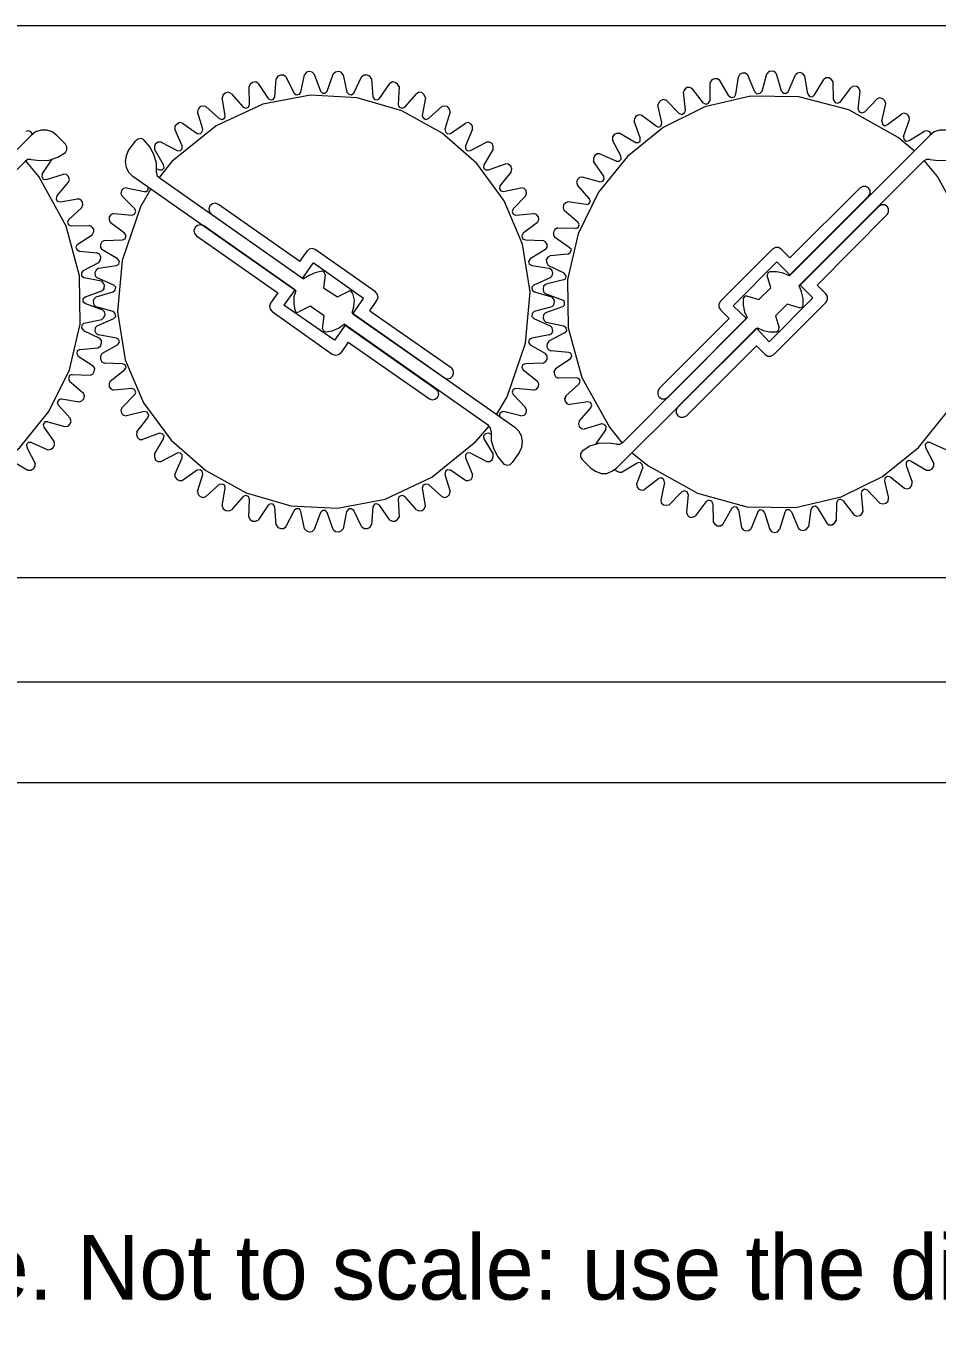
# Model space of a CAD drawing. Extents: x 0 to 243, y -13 to 67.
# Drawn here: x 130.6 to 187, y -13.2 to 66.7 of the extents above; entities that cross this region are included whole.
import ezdxf

# ---------------------------------------------------------------- set-up
doc = ezdxf.new("R2010")
doc.units = 0
doc.layers.add('GEOMETRY', color=7, linetype='Continuous')
doc.layers.add('NOTE', color=1, linetype='Continuous')

msp = doc.modelspace()

# ---------------------------------------------------------------- linework, layer by layer
at = {"layer": 'GEOMETRY', "lineweight": 13}
for points in [[(220.598, 66.694), (21.961, 66.694)], [(145.002, 63.134), (144.843, 63.23), (144.652, 63.196), (144.494, 63.102), (144.431, 62.944)], [(145.002, 63.134), (144.843, 63.23), (144.652, 63.196), (144.494, 63.102), (144.431, 62.944)], [(145.002, 63.134), (145.606, 62.212), (145.765, 62.117), (145.923, 62.149), (146.018, 62.309)], [(146.017, 62.309), (146.114, 63.42)], [(146.717, 63.546), (146.559, 63.643), (146.4, 63.643), (146.21, 63.579), (146.113, 63.42)], [(146.717, 63.546), (146.559, 63.643), (146.4, 63.643), (146.21, 63.579), (146.113, 63.42)], [(146.717, 63.546), (147.225, 62.529), (147.354, 62.436), (147.544, 62.467), (147.639, 62.593)], [(147.638, 62.593), (147.862, 63.673)], [(148.466, 63.706), (148.339, 63.833), (148.149, 63.866), (147.99, 63.833), (147.862, 63.674)], [(148.466, 63.706), (148.339, 63.833), (148.149, 63.866), (147.99, 63.833), (147.862, 63.674)], [(148.466, 63.706), (148.847, 62.657), (148.975, 62.53), (149.134, 62.53), (149.26, 62.657)], [(149.259, 62.657), (149.64, 63.706)], [(150.245, 63.673), (150.118, 63.832), (149.959, 63.865), (149.767, 63.832), (149.641, 63.705)], [(150.245, 63.673), (150.118, 63.832), (149.959, 63.865), (149.767, 63.832), (149.641, 63.705)], [(150.245, 63.673), (150.468, 62.593), (150.595, 62.467), (150.754, 62.436), (150.912, 62.529)], [(150.912, 62.53), (151.39, 63.547)], [(151.993, 63.421), (151.898, 63.58), (151.739, 63.644), (151.548, 63.644), (151.389, 63.547)], [(151.993, 63.421), (151.898, 63.58), (151.739, 63.644), (151.548, 63.644), (151.389, 63.547)], [(151.993, 63.421), (152.089, 62.31), (152.183, 62.15), (152.342, 62.118), (152.501, 62.213)], [(152.501, 62.213), (153.137, 63.135)], [(153.709, 62.944), (153.613, 63.102), (153.455, 63.197), (153.296, 63.23), (153.137, 63.134)], [(153.709, 62.944), (153.613, 63.102), (153.455, 63.197), (153.296, 63.23), (153.137, 63.134)], [(174.078, 62.372), (173.538, 63.325), (173.379, 63.421), (173.187, 63.421), (173.029, 63.357), (172.933, 63.197)], [(172.933, 62.085), (172.933, 63.197)], [(173.538, 63.325), (173.379, 63.421), (173.187, 63.421), (173.029, 63.357), (172.934, 63.197)], [(174.523, 62.467), (174.681, 63.546)], [(175.699, 62.626), (175.253, 63.644), (175.126, 63.771), (174.934, 63.771), (174.777, 63.706), (174.681, 63.547)], [(175.253, 63.643), (175.126, 63.77), (174.935, 63.77), (174.777, 63.705), (174.682, 63.546)], [(176.142, 62.657), (176.428, 63.739)], [(177.35, 62.657), (177.033, 63.739), (176.906, 63.866), (176.715, 63.897), (176.555, 63.866), (176.428, 63.739)], [(177.033, 63.739), (176.906, 63.866), (176.716, 63.897), (176.555, 63.866), (176.429, 63.739)], [(177.764, 62.626), (178.207, 63.674)], [(178.971, 62.499), (178.781, 63.58), (178.683, 63.739), (178.526, 63.804), (178.335, 63.77), (178.207, 63.674)], [(178.781, 63.58), (178.683, 63.739), (178.526, 63.804), (178.336, 63.77), (178.208, 63.674)], [(179.384, 62.436), (179.956, 63.389)], [(180.559, 62.118), (180.529, 63.23), (180.432, 63.389), (180.274, 63.483), (180.082, 63.483), (179.955, 63.389)], [(180.529, 63.23), (180.432, 63.389), (180.274, 63.483), (180.083, 63.483), (179.956, 63.389)], [(159.747, 42.702), (160.383, 43.783), (161.53, 47.092), (161.815, 50.259), (161.34, 53.211), (160.206, 55.877), (158.516, 58.186), (156.371, 60.065), (153.873, 61.443), (151.124, 62.248), (148.227, 62.408), (145.284, 61.853), (142.395, 60.509), (139.664, 58.306), (138.869, 57.319)], [(143.35, 62.499), (143.159, 62.594), (142.999, 62.562), (142.84, 62.437), (142.778, 62.245)], [(143.35, 62.499), (143.159, 62.594), (142.999, 62.562), (142.84, 62.437), (142.778, 62.245)], [(143.35, 62.499), (144.079, 61.673), (144.24, 61.609), (144.398, 61.673), (144.461, 61.833)], [(144.462, 61.833), (144.431, 62.944)], [(153.709, 62.944), (153.645, 61.833), (153.709, 61.673), (153.9, 61.609), (154.058, 61.673)], [(154.057, 61.672), (154.788, 62.498)], [(155.33, 62.245), (155.267, 62.436), (155.139, 62.562), (154.949, 62.594), (154.789, 62.499)], [(155.33, 62.245), (155.267, 62.436), (155.139, 62.562), (154.949, 62.594), (154.789, 62.499)], [(185.548, 58.971), (184.564, 59.798), (181.496, 61.496), (178.421, 62.319), (175.427, 62.355), (172.604, 61.694), (170.038, 60.424), (167.818, 58.633), (166.033, 56.41), (164.77, 53.843), (164.118, 51.021), (164.164, 48.032), (164.997, 44.965), (166.705, 41.907), (167.499, 40.92)], [(171.822, 62.817), (171.663, 62.879), (171.472, 62.879), (171.344, 62.753), (171.282, 62.593)], [(172.52, 61.926), (171.822, 62.817), (171.663, 62.879), (171.472, 62.879), (171.344, 62.752), (171.282, 62.593)], [(171.408, 61.483), (171.282, 62.593)], [(174.078, 62.372), (174.236, 62.276), (174.428, 62.31), (174.522, 62.468)], [(175.699, 62.626), (175.825, 62.499), (176.015, 62.53), (176.142, 62.657)], [(177.35, 62.657), (177.446, 62.53), (177.635, 62.53), (177.764, 62.626)], [(178.971, 62.499), (179.067, 62.339), (179.256, 62.31), (179.383, 62.437)], [(180.973, 61.99), (181.64, 62.88)], [(182.085, 61.545), (182.213, 62.657), (182.117, 62.849), (181.99, 62.944), (181.799, 62.975), (181.641, 62.88)], [(182.213, 62.657), (182.117, 62.848), (181.99, 62.944), (181.799, 62.974), (181.641, 62.88)], [(141.761, 61.704), (141.601, 61.735), (141.41, 61.704), (141.284, 61.547), (141.251, 61.387)], [(141.761, 61.704), (141.601, 61.735), (141.41, 61.704), (141.284, 61.547), (141.251, 61.387)], [(141.761, 61.704), (142.586, 60.974), (142.778, 60.909), (142.935, 61.005), (142.967, 61.165)], [(142.967, 61.165), (142.779, 62.245)], [(155.33, 62.245), (155.139, 61.165), (155.202, 61.005), (155.362, 60.909), (155.519, 60.974)], [(155.52, 60.973), (156.345, 61.703)], [(156.855, 61.385), (156.823, 61.546), (156.696, 61.703), (156.537, 61.735), (156.345, 61.703)], [(156.855, 61.385), (156.823, 61.546), (156.696, 61.703), (156.537, 61.735), (156.345, 61.703)], [(170.233, 62.085), (170.041, 62.149), (169.882, 62.085), (169.756, 61.959), (169.693, 61.801)], [(170.996, 61.292), (170.233, 62.085), (170.041, 62.149), (169.883, 62.085), (169.757, 61.959), (169.693, 61.801)], [(169.947, 60.717), (169.693, 61.8)], [(172.52, 61.926), (172.678, 61.863), (172.838, 61.926), (172.933, 62.084)], [(180.559, 62.118), (180.656, 61.959), (180.814, 61.928), (180.973, 61.99)], [(182.085, 61.545), (182.149, 61.387), (182.308, 61.322), (182.499, 61.387)], [(182.499, 61.386), (183.261, 62.182)], [(183.801, 61.895), (183.739, 62.053), (183.612, 62.182), (183.42, 62.245), (183.261, 62.182)], [(183.547, 60.815), (183.801, 61.895), (183.739, 62.053), (183.611, 62.182), (183.42, 62.245), (183.261, 62.182)], [(141.57, 60.305), (141.252, 61.386)], [(156.855, 61.385), (156.537, 60.305), (156.569, 60.147), (156.696, 60.02), (156.885, 60.051)], [(168.707, 61.165), (168.549, 61.196), (168.357, 61.132), (168.262, 60.974), (168.23, 60.815)], [(169.597, 60.497), (168.706, 61.165), (168.548, 61.196), (168.357, 61.132), (168.261, 60.974), (168.23, 60.815)], [(168.612, 59.767), (168.23, 60.815)], [(170.996, 61.292), (171.185, 61.228), (171.345, 61.322), (171.408, 61.483)], [(183.547, 60.815), (183.579, 60.624), (183.739, 60.528), (183.897, 60.591)], [(183.896, 60.591), (184.787, 61.258)], [(185.262, 60.909), (185.232, 61.101), (185.135, 61.227), (184.945, 61.292), (184.786, 61.259)], [(184.882, 59.86), (185.262, 60.909), (185.232, 61.101), (185.135, 61.227), (184.945, 61.292), (184.786, 61.258)], [(131.051, 60.02), (130.956, 60.147), (130.797, 60.211), (130.638, 60.177)], [(131.051, 60.02), (130.956, 60.147), (130.797, 60.211), (130.638, 60.177)], [(132.546, 59.924), (132.259, 60.147), (131.942, 60.241), (131.592, 60.241), (131.243, 60.147), (130.957, 59.924)], [(140.33, 60.688), (140.141, 60.717), (139.982, 60.624), (139.853, 60.497), (139.853, 60.305)], [(140.33, 60.688), (140.141, 60.717), (139.982, 60.624), (139.853, 60.497), (139.853, 60.305)], [(140.298, 59.29), (139.853, 60.306)], [(140.33, 60.688), (141.221, 60.051), (141.411, 60.02), (141.539, 60.147), (141.57, 60.305)], [(156.885, 60.051), (157.807, 60.688)], [(158.253, 60.305), (158.253, 60.496), (158.158, 60.623), (157.967, 60.717), (157.808, 60.688)], [(158.253, 60.305), (158.253, 60.496), (158.158, 60.623), (157.967, 60.717), (157.808, 60.688)], [(158.253, 60.305), (157.808, 59.289), (157.808, 59.099), (157.934, 58.971), (158.126, 59.004)], [(167.341, 60.051), (167.151, 60.051), (166.991, 59.989), (166.896, 59.829), (166.896, 59.639)], [(168.294, 59.481), (167.341, 60.051), (167.15, 60.051), (166.991, 59.989), (166.896, 59.83), (166.896, 59.639)], [(169.597, 60.497), (169.756, 60.435), (169.914, 60.528), (169.947, 60.718)], [(185.232, 59.607), (186.183, 60.178)], [(186.597, 60.02), (186.502, 60.147), (186.342, 60.211), (186.183, 60.178)], [(186.597, 60.02), (186.502, 60.147), (186.342, 60.211), (186.183, 60.178)], [(188.091, 59.924), (187.806, 60.147), (187.488, 60.241), (187.106, 60.241), (186.788, 60.147), (186.503, 59.924)], [(122.282, 51.251), (130.957, 59.925)], [(132.546, 59.924), (133.086, 59.386)], [(133.086, 58.878), (133.181, 59.035), (133.181, 59.226), (133.086, 59.387)], [(136.963, 58.971), (137.408, 59.575)], [(137.916, 59.671), (137.757, 59.734), (137.567, 59.701), (137.408, 59.575)], [(138.71, 57.637), (138.71, 58.208), (138.551, 58.748), (138.297, 59.225), (137.916, 59.67)], [(138.997, 59.511), (138.806, 59.511), (138.645, 59.415), (138.583, 59.256), (138.583, 59.067)], [(138.997, 59.511), (138.806, 59.511), (138.645, 59.415), (138.583, 59.256), (138.583, 59.067)], [(138.997, 59.511), (139.982, 59.004), (140.172, 58.971), (140.299, 59.099), (140.299, 59.289)], [(158.126, 59.004), (159.11, 59.51)], [(159.524, 59.067), (159.524, 59.256), (159.461, 59.416), (159.3, 59.51), (159.11, 59.51)], [(159.524, 59.067), (159.524, 59.256), (159.461, 59.416), (159.3, 59.51), (159.11, 59.51)], [(167.405, 58.655), (166.895, 59.639)], [(168.294, 59.481), (168.485, 59.481), (168.612, 59.575), (168.612, 59.767)], [(177.828, 51.251), (186.503, 59.925)], [(184.882, 59.86), (184.913, 59.702), (185.04, 59.575), (185.232, 59.607)], [(112.59, 40.319), (113.543, 39.523), (116.599, 37.814), (119.666, 36.981), (122.656, 36.936), (125.48, 37.591), (128.049, 38.856), (130.275, 40.644), (132.067, 42.866), (133.338, 45.433), (134, 48.257), (133.962, 51.249), (133.136, 54.322), (131.434, 57.385), (130.608, 58.369)], [(130.957, 58.431), (130.767, 58.431), (130.607, 58.336), (122.885, 50.646)], [(130.957, 58.431), (131.497, 58.369), (132.069, 58.399), (132.609, 58.59), (133.086, 58.877)], [(131.656, 57.541), (132.259, 58.464)], [(136.963, 58.971), (136.836, 58.655), (136.772, 58.305), (136.836, 57.953), (136.995, 57.636), (137.249, 57.384)], [(138.742, 57.86), (138.9, 57.795), (139.059, 57.795), (139.186, 57.922), (139.156, 58.114), (138.583, 59.067)], [(159.524, 59.067), (158.952, 58.114), (158.92, 57.922), (159.046, 57.795), (159.239, 57.795)], [(166.101, 58.781), (165.943, 58.781), (165.784, 58.655), (165.72, 58.495), (165.72, 58.305)], [(167.118, 58.337), (166.101, 58.781), (165.943, 58.781), (165.784, 58.655), (165.721, 58.495), (165.721, 58.306)], [(167.118, 58.337), (167.308, 58.337), (167.435, 58.464), (167.405, 58.655)], [(168.104, 40.319), (169.088, 39.523), (172.143, 37.814), (175.21, 36.98), (178.199, 36.935), (181.021, 37.588), (183.589, 38.853), (185.814, 40.64), (187.606, 42.861), (188.877, 45.428), (189.539, 48.252), (189.502, 51.245), (188.679, 54.319), (186.979, 57.385), (186.153, 58.369)], [(186.503, 58.431), (186.312, 58.431), (186.122, 58.336), (178.432, 50.646)], [(186.503, 58.431), (187.043, 58.369), (187.615, 58.399), (188.155, 58.59), (188.632, 58.877)], [(131.656, 57.541), (131.624, 57.385), (131.718, 57.224), (131.91, 57.192)], [(131.91, 57.192), (132.959, 57.541)], [(132.546, 56.175), (133.276, 57.033), (133.34, 57.192), (133.276, 57.384), (133.15, 57.51), (132.959, 57.54)], [(133.276, 57.034), (133.339, 57.192), (133.276, 57.385), (133.149, 57.511), (132.959, 57.541)], [(138.71, 57.637), (138.742, 57.446), (138.869, 57.319), (147.799, 51.058)], [(159.239, 57.795), (160.287, 58.177)], [(160.636, 57.669), (159.937, 56.811), (159.906, 56.62), (159.999, 56.493), (160.158, 56.461)], [(160.636, 57.669), (160.666, 57.86), (160.605, 58.019), (160.446, 58.147), (160.286, 58.177)], [(160.636, 57.669), (160.666, 57.86), (160.605, 58.019), (160.446, 58.147), (160.286, 58.177)], [(166.355, 57.414), (165.72, 58.306)], [(147.322, 50.328), (137.249, 57.385)], [(165.052, 57.35), (164.862, 57.319), (164.735, 57.192), (164.671, 57.034), (164.735, 56.843)], [(166.101, 57.063), (165.052, 57.35), (164.862, 57.319), (164.735, 57.192), (164.671, 57.034), (164.735, 56.843)], [(165.466, 56.017), (164.736, 56.843)], [(166.101, 57.063), (166.292, 57.097), (166.387, 57.223), (166.355, 57.414)], [(182.721, 56.175), (182.816, 56.333), (182.816, 56.525), (182.721, 56.684), (182.561, 56.779), (182.371, 56.779), (182.212, 56.684)], [(132.546, 56.175), (132.514, 56.017), (132.578, 55.857), (132.768, 55.825)], [(132.767, 55.826), (133.848, 56.017)], [(133.276, 54.713), (134.101, 55.477), (134.167, 55.636), (134.134, 55.826), (134.039, 55.952), (133.848, 56.018)], [(134.101, 55.476), (134.166, 55.635), (134.134, 55.826), (134.039, 55.952), (133.848, 56.017)], [(138.361, 56.62), (137.725, 55.509), (136.582, 52.191), (136.301, 49.019), (136.781, 46.065), (137.919, 43.399), (139.614, 41.093), (141.761, 39.218), (144.26, 37.846), (147.008, 37.047), (149.903, 36.893), (152.842, 37.456), (155.723, 38.807), (158.444, 41.017), (159.27, 41.972)], [(136.867, 56.684), (136.676, 56.653), (136.55, 56.525), (136.517, 56.333), (136.581, 56.175)], [(136.867, 56.684), (136.676, 56.653), (136.55, 56.525), (136.517, 56.333), (136.581, 56.175)], [(137.375, 55.381), (136.581, 56.175)], [(136.867, 56.684), (137.948, 56.46), (138.107, 56.46), (138.202, 56.556), (138.202, 56.715)], [(160.159, 56.461), (161.24, 56.685)], [(161.526, 56.175), (160.763, 55.381), (160.7, 55.221), (160.763, 55.063), (160.922, 54.999)], [(161.526, 56.175), (161.589, 56.333), (161.557, 56.525), (161.43, 56.653), (161.24, 56.684)], [(161.526, 56.175), (161.589, 56.333), (161.557, 56.525), (161.43, 56.653), (161.24, 56.684)], [(165.275, 55.667), (165.433, 55.699), (165.529, 55.857), (165.465, 56.018)], [(177.86, 52.362), (182.213, 56.684)], [(177.86, 51.314), (182.721, 56.175)], [(136.073, 55.094), (137.183, 54.999), (137.344, 55.063), (137.439, 55.221), (137.375, 55.381)], [(142.555, 55.667), (142.365, 55.73), (142.173, 55.699), (142.015, 55.571), (141.951, 55.382), (141.984, 55.19), (142.11, 55.032)], [(147.576, 52.137), (142.555, 55.666)], [(165.275, 55.667), (164.164, 55.826), (164.004, 55.763), (163.877, 55.637), (163.845, 55.444), (163.909, 55.286)], [(164.164, 55.826), (164.005, 55.763), (163.877, 55.637), (163.846, 55.444), (163.909, 55.286)], [(164.766, 54.555), (163.909, 55.285)], [(178.495, 50.677), (183.357, 55.539)], [(179.544, 50.677), (183.866, 55.031), (183.96, 55.19), (183.96, 55.381), (183.866, 55.539), (183.706, 55.635), (183.516, 55.635), (183.357, 55.539)], [(133.276, 54.713), (133.213, 54.556), (133.276, 54.397), (133.434, 54.332)], [(133.434, 54.332), (134.546, 54.365)], [(133.817, 53.188), (134.739, 53.792), (134.834, 53.983), (134.834, 54.141), (134.706, 54.3), (134.546, 54.365)], [(134.739, 53.792), (134.834, 53.983), (134.834, 54.142), (134.706, 54.301), (134.547, 54.365)], [(136.073, 55.094), (135.914, 55.032), (135.787, 54.905), (135.787, 54.712), (135.85, 54.555)], [(136.073, 55.094), (135.914, 55.032), (135.787, 54.905), (135.787, 54.712), (135.85, 54.555)], [(136.74, 53.887), (135.85, 54.555)], [(147.258, 50.391), (141.633, 54.331), (141.444, 54.396), (141.252, 54.365), (141.094, 54.237), (141.03, 54.046), (141.062, 53.856), (141.189, 53.728), (146.21, 50.201)], [(147.735, 51.091), (142.11, 55.031)], [(160.922, 55), (162.033, 55.094)], [(162.257, 54.555), (161.367, 53.886), (161.303, 53.728), (161.335, 53.537), (161.527, 53.474)], [(162.257, 54.555), (162.352, 54.712), (162.32, 54.905), (162.193, 55.032), (162.033, 55.093)], [(162.257, 54.555), (162.352, 54.712), (162.32, 54.905), (162.193, 55.032), (162.033, 55.093)], [(164.607, 54.172), (164.766, 54.236), (164.831, 54.395), (164.766, 54.555)], [(135.5, 53.442), (136.612, 53.474), (136.771, 53.538), (136.836, 53.728), (136.74, 53.887)], [(163.496, 54.206), (163.337, 54.108), (163.242, 53.951), (163.242, 53.792), (163.306, 53.634)], [(164.607, 54.172), (163.496, 54.205), (163.336, 54.108), (163.242, 53.95), (163.242, 53.791), (163.305, 53.633)], [(164.226, 52.998), (163.305, 53.634)], [(133.817, 53.188), (133.72, 53.03), (133.785, 52.87), (133.944, 52.775)], [(133.944, 52.775), (135.024, 52.681)], [(135.5, 53.442), (135.342, 53.346), (135.247, 53.188), (135.247, 52.998), (135.342, 52.87)], [(135.5, 53.442), (135.342, 53.346), (135.247, 53.188), (135.247, 52.998), (135.342, 52.87)], [(136.295, 52.298), (135.342, 52.869)], [(147.576, 52.137), (148.019, 52.775)], [(152.247, 50.265), (148.529, 52.869), (148.339, 52.934), (148.148, 52.903), (148.019, 52.775)], [(161.526, 53.474), (162.607, 53.442)], [(162.765, 52.87), (161.812, 52.299), (161.715, 52.137), (161.747, 51.98), (161.908, 51.886)], [(162.765, 52.87), (162.86, 52.998), (162.86, 53.188), (162.765, 53.347), (162.607, 53.442)], [(162.765, 52.87), (162.86, 52.998), (162.86, 53.188), (162.765, 53.347), (162.607, 53.442)], [(164.132, 52.586), (164.29, 52.682), (164.354, 52.87), (164.227, 52.998)], [(176.779, 52.903), (173.57, 49.692), (173.473, 49.503), (173.473, 49.311), (173.57, 49.153)], [(177.86, 52.362), (177.319, 52.903), (177.16, 52.998), (176.969, 52.998), (176.779, 52.903)], [(134.167, 51.568), (135.151, 52.076), (135.247, 52.235), (135.279, 52.425), (135.184, 52.586), (135.024, 52.681)], [(135.151, 52.076), (135.247, 52.235), (135.279, 52.426), (135.183, 52.586), (135.024, 52.681)], [(135.12, 51.727), (136.232, 51.886), (136.391, 51.98), (136.423, 52.137), (136.295, 52.298)], [(147.735, 51.091), (148.402, 52.043)], [(150.848, 48.898), (151.516, 49.852), (148.402, 52.044)], [(164.132, 52.586), (163.051, 52.489), (162.891, 52.395), (162.796, 52.235), (162.829, 52.044), (162.924, 51.887)], [(163.051, 52.489), (162.892, 52.394), (162.797, 52.235), (162.829, 52.044), (162.924, 51.886)], [(177.86, 51.314), (177.065, 52.108), (174.364, 49.406)], [(177.86, 51.314), (177.065, 52.108)], [(134.167, 51.568), (134.071, 51.441), (134.071, 51.251), (134.23, 51.155)], [(134.23, 51.155), (135.309, 50.932)], [(135.12, 51.727), (134.992, 51.6), (134.896, 51.441), (134.929, 51.25), (135.056, 51.123)], [(135.12, 51.727), (134.992, 51.6), (134.896, 51.441), (134.929, 51.25), (135.056, 51.123)], [(148.942, 51.536), (148.529, 51.441), (148.148, 51.281), (147.798, 51.058)], [(149.134, 51.314), (149.07, 51.473), (148.943, 51.536)], [(149.134, 51.314), (149.038, 50.518), (149.896, 49.947), (150.595, 50.296)], [(161.908, 51.885), (162.988, 51.727)], [(163.909, 51.408), (162.924, 51.887)], [(163.051, 51.123), (163.178, 51.251), (163.21, 51.441), (163.146, 51.601), (162.989, 51.727)], [(163.051, 51.123), (163.178, 51.251), (163.21, 51.441), (163.146, 51.601), (162.989, 51.727)], [(163.877, 50.995), (164.005, 51.092), (164.036, 51.251), (163.909, 51.408)], [(175.19, 50.011), (175.952, 49.787), (176.682, 50.518), (176.461, 51.281)], [(176.62, 51.503), (176.493, 51.441), (176.461, 51.281)], [(177.828, 51.251), (177.446, 51.408), (177.033, 51.503), (176.62, 51.503)], [(134.325, 49.947), (135.342, 50.328), (135.469, 50.456), (135.5, 50.646), (135.437, 50.805), (135.309, 50.932)], [(134.992, 49.947), (136.041, 50.265), (136.168, 50.36), (136.201, 50.551), (136.073, 50.678)], [(136.073, 50.678), (135.055, 51.122)], [(135.341, 50.328), (135.468, 50.456), (135.499, 50.646), (135.436, 50.806), (135.309, 50.932)], [(147.258, 50.391), (146.59, 49.44)], [(163.051, 51.123), (162.034, 50.678), (161.908, 50.551), (161.94, 50.36), (162.067, 50.266)], [(163.877, 50.995), (162.797, 50.741), (162.639, 50.615), (162.606, 50.456), (162.639, 50.266), (162.765, 50.137)], [(162.797, 50.741), (162.639, 50.615), (162.607, 50.456), (162.639, 50.265), (162.765, 50.137)], [(178.495, 50.677), (179.289, 49.883), (176.589, 47.183)], [(178.684, 49.44), (178.684, 49.852), (178.589, 50.265), (178.431, 50.646)], [(178.495, 50.677), (179.289, 49.883)], [(179.544, 50.677), (180.083, 50.137)], [(134.325, 49.947), (134.167, 49.819), (134.167, 49.661), (134.325, 49.534)], [(134.992, 49.947), (134.834, 49.819), (134.802, 49.661), (134.834, 49.469), (134.992, 49.344)], [(134.992, 49.947), (134.834, 49.819), (134.802, 49.661), (134.834, 49.469), (134.992, 49.344)], [(145.764, 49.567), (145.701, 49.374), (145.732, 49.183), (145.86, 49.057)], [(146.21, 50.201), (145.765, 49.567)], [(147.322, 50.328), (147.195, 49.947), (147.195, 49.534), (147.258, 49.122)], [(150.848, 50.169), (150.753, 50.297), (150.594, 50.297)], [(150.817, 48.963), (150.912, 49.344), (150.945, 49.757), (150.848, 50.169)], [(150.848, 48.898), (151.516, 49.852)], [(151.898, 49.088), (152.341, 49.724), (152.406, 49.914), (152.374, 50.106), (152.247, 50.265)], [(162.066, 50.265), (163.146, 49.947)], [(163.813, 49.756), (162.764, 50.136)], [(163.146, 49.344), (163.274, 49.469), (163.306, 49.66), (163.274, 49.819), (163.146, 49.947)], [(163.146, 49.343), (163.274, 49.468), (163.305, 49.66), (163.274, 49.819), (163.146, 49.947)], [(163.813, 49.344), (163.94, 49.469), (163.94, 49.66), (163.813, 49.756)], [(175.19, 50.011), (175.062, 49.979), (174.966, 49.852)], [(174.966, 49.852), (174.966, 49.44), (175.062, 49.025), (175.221, 48.676)], [(176.874, 46.389), (180.083, 49.597)], [(180.083, 49.597), (180.179, 49.787), (180.179, 49.979), (180.083, 50.137)], [(134.23, 48.326), (135.341, 48.55), (135.468, 48.677), (135.533, 48.867), (135.5, 49.025), (135.374, 49.153)], [(134.325, 49.534), (135.374, 49.153)], [(136.041, 49.057), (134.992, 49.344)], [(135.055, 48.169), (136.073, 48.614), (136.201, 48.74), (136.167, 48.931), (136.04, 49.058)], [(135.341, 48.549), (135.468, 48.676), (135.532, 48.866), (135.499, 49.025), (135.373, 49.153)], [(145.86, 49.057), (149.578, 46.418)], [(150.372, 48.2), (149.705, 47.277), (146.591, 49.44)], [(147.258, 49.122), (147.354, 48.995), (147.513, 49.025)], [(148.974, 47.977), (149.069, 48.77), (148.211, 49.373), (147.512, 49.025)], [(150.817, 48.963), (160.859, 41.907)], [(150.848, 48.898), (156.505, 44.958)], [(151.898, 49.088), (156.917, 45.593)], [(163.146, 49.344), (162.066, 49.057), (161.939, 48.93), (161.908, 48.739), (162.034, 48.614)], [(163.813, 49.344), (162.764, 48.962), (162.638, 48.835), (162.606, 48.644), (162.669, 48.485), (162.796, 48.358)], [(162.764, 48.963), (162.638, 48.836), (162.606, 48.645), (162.669, 48.485), (162.796, 48.359)], [(174.11, 48.614), (173.57, 49.153)], [(175.19, 48.614), (174.364, 49.406)], [(178.463, 49.28), (177.701, 49.503), (176.97, 48.77), (177.192, 48.04)], [(178.463, 49.28), (178.622, 49.311), (178.685, 49.44)], [(134.23, 48.326), (134.101, 48.2), (134.071, 48.04), (134.198, 47.882)], [(135.055, 48.169), (134.928, 48.04), (134.896, 47.851), (134.992, 47.69), (135.119, 47.597)], [(135.055, 48.169), (134.928, 48.04), (134.896, 47.851), (134.992, 47.69), (135.119, 47.597)], [(148.974, 47.977), (149.037, 47.85), (149.196, 47.786)], [(149.196, 47.786), (149.578, 47.85), (149.959, 48.01), (150.308, 48.264)], [(150.372, 48.2), (149.705, 47.277)], [(159.396, 41.653), (159.365, 41.843), (159.239, 42.003), (150.308, 48.263)], [(150.372, 48.2), (155.997, 44.258)], [(162.034, 48.614), (163.051, 48.169)], [(163.877, 48.136), (162.797, 48.358)], [(162.988, 47.596), (163.146, 47.69), (163.21, 47.85), (163.177, 48.039), (163.05, 48.168)], [(162.988, 47.596), (163.146, 47.69), (163.21, 47.85), (163.177, 48.039), (163.05, 48.168)], [(163.941, 47.721), (164.068, 47.85), (164.036, 48.039), (163.877, 48.136)], [(167.15, 40.858), (167.341, 40.858), (167.532, 40.954), (175.221, 48.676)], [(175.857, 48.04), (167.15, 39.367)], [(174.11, 48.614), (169.788, 44.292)], [(175.19, 48.614), (170.328, 43.751)], [(175.794, 48.009), (170.932, 43.147), (170.836, 42.955), (170.836, 42.765), (170.932, 42.608), (171.09, 42.51), (171.282, 42.51), (171.473, 42.608), (175.794, 46.927)], [(175.794, 48.009), (176.589, 47.183)], [(175.857, 48.04), (176.207, 47.882), (176.62, 47.786), (177.033, 47.786)], [(177.033, 47.786), (177.16, 47.882), (177.192, 48.04)], [(133.974, 46.706), (135.086, 46.802), (135.246, 46.896), (135.309, 47.087), (135.309, 47.247), (135.183, 47.405)], [(134.198, 47.881), (135.183, 47.404)], [(135.087, 46.801), (135.247, 46.896), (135.31, 47.086), (135.31, 47.246), (135.184, 47.405)], [(136.232, 47.405), (135.12, 47.596)], [(135.341, 46.452), (136.294, 46.992), (136.422, 47.151), (136.39, 47.309), (136.231, 47.405)], [(150.562, 47.151), (150.118, 46.516)], [(150.562, 47.151), (155.583, 43.655), (155.742, 43.592), (155.933, 43.623), (156.091, 43.751), (156.156, 43.909), (156.124, 44.1), (155.997, 44.257)], [(162.988, 47.596), (161.908, 47.405), (161.749, 47.309), (161.716, 47.151), (161.811, 46.992)], [(163.941, 47.721), (162.956, 47.214), (162.86, 47.055), (162.829, 46.865), (162.923, 46.705), (163.083, 46.61)], [(162.956, 47.214), (162.86, 47.055), (162.829, 46.864), (162.924, 46.705), (163.083, 46.61)], [(133.974, 46.706), (133.817, 46.61), (133.785, 46.452), (133.879, 46.293)], [(135.341, 46.452), (135.246, 46.293), (135.246, 46.102), (135.341, 45.942), (135.499, 45.848)], [(135.341, 46.452), (135.246, 46.293), (135.246, 46.102), (135.341, 45.942), (135.499, 45.848)], [(149.578, 46.419), (149.767, 46.357), (149.959, 46.39), (150.118, 46.517)], [(161.812, 46.992), (162.765, 46.452)], [(162.607, 45.848), (162.765, 45.942), (162.86, 46.102), (162.86, 46.292), (162.765, 46.452)], [(162.607, 45.848), (162.765, 45.942), (162.86, 46.102), (162.86, 46.292), (162.765, 46.452)], [(164.196, 46.516), (163.083, 46.61)], [(164.29, 46.102), (164.386, 46.26), (164.353, 46.452), (164.196, 46.516)], [(175.794, 46.927), (176.334, 46.389)], [(176.334, 46.389), (176.493, 46.292), (176.683, 46.292), (176.874, 46.389)], [(133.499, 45.15), (134.612, 45.117), (134.769, 45.181), (134.866, 45.339), (134.897, 45.53), (134.802, 45.69)], [(133.88, 46.293), (134.802, 45.69)], [(134.612, 45.117), (134.768, 45.181), (134.866, 45.34), (134.896, 45.53), (134.801, 45.69)], [(136.612, 45.816), (135.5, 45.848)], [(135.85, 44.735), (136.74, 45.435), (136.835, 45.594), (136.771, 45.753), (136.612, 45.816)], [(156.505, 44.958), (156.663, 44.895), (156.885, 44.927), (157.013, 45.053), (157.076, 45.244), (157.045, 45.436), (156.916, 45.594)], [(162.607, 45.848), (161.526, 45.816), (161.335, 45.752), (161.302, 45.594), (161.367, 45.435)], [(164.29, 46.102), (163.369, 45.498), (163.274, 45.339), (163.306, 45.15), (163.4, 44.989), (163.56, 44.926)], [(133.499, 45.15), (133.34, 45.086), (133.276, 44.894), (133.34, 44.735)], [(161.367, 45.435), (162.257, 44.735)], [(163.369, 45.499), (163.274, 45.34), (163.306, 45.15), (163.4, 44.989), (163.559, 44.927)], [(164.672, 44.958), (163.56, 44.927)], [(164.831, 44.577), (164.893, 44.735), (164.831, 44.894), (164.672, 44.958)], [(132.832, 43.655), (133.943, 43.464), (134.102, 43.528), (134.23, 43.655), (134.261, 43.845), (134.198, 44.005)], [(133.34, 44.735), (134.198, 44.005)], [(133.943, 43.463), (134.101, 43.527), (134.23, 43.654), (134.26, 43.845), (134.198, 44.004)], [(135.85, 44.735), (135.787, 44.577), (135.787, 44.386), (135.913, 44.257), (136.073, 44.195)], [(135.85, 44.735), (135.788, 44.577), (135.788, 44.386), (135.913, 44.257), (136.073, 44.195)], [(137.183, 44.292), (136.073, 44.195)], [(136.582, 43.115), (137.376, 43.909), (137.438, 44.069), (137.344, 44.227), (137.184, 44.292)], [(162.034, 44.195), (160.923, 44.292), (160.763, 44.227), (160.7, 44.069), (160.763, 43.909)], [(162.034, 44.195), (162.193, 44.257), (162.32, 44.386), (162.351, 44.577), (162.257, 44.735)], [(162.034, 44.195), (162.193, 44.257), (162.32, 44.386), (162.351, 44.577), (162.257, 44.735)], [(164.831, 44.577), (164.005, 43.846), (163.941, 43.655), (163.973, 43.496), (164.1, 43.339), (164.259, 43.306)], [(169.788, 44.292), (169.693, 44.101), (169.693, 43.909), (169.788, 43.751), (169.947, 43.655), (170.138, 43.655), (170.328, 43.751)], [(132.832, 43.655), (132.673, 43.593), (132.578, 43.433), (132.641, 43.274)], [(132.64, 43.274), (133.371, 42.448)], [(160.763, 43.909), (161.526, 43.115)], [(164.005, 43.845), (163.942, 43.655), (163.973, 43.495), (164.1, 43.338), (164.259, 43.305)], [(165.371, 43.463), (164.259, 43.305)], [(165.562, 43.114), (165.624, 43.274), (165.529, 43.433), (165.371, 43.464)], [(132.005, 42.225), (133.053, 41.94), (133.244, 41.971), (133.371, 42.098), (133.434, 42.256), (133.371, 42.448)], [(133.053, 41.94), (133.244, 41.971), (133.371, 42.098), (133.434, 42.256), (133.371, 42.448)], [(136.582, 43.115), (136.518, 42.956), (136.55, 42.765), (136.676, 42.639), (136.867, 42.608)], [(136.582, 43.115), (136.518, 42.956), (136.55, 42.765), (136.676, 42.639), (136.867, 42.608)], [(137.948, 42.861), (136.867, 42.608)], [(137.502, 41.622), (138.17, 42.479), (138.234, 42.671), (138.139, 42.831), (137.948, 42.861)], [(161.24, 42.608), (160.16, 42.861), (160.033, 42.831), (159.906, 42.734), (159.906, 42.575)], [(161.24, 42.608), (161.43, 42.639), (161.557, 42.765), (161.59, 42.956), (161.526, 43.115)], [(161.24, 42.608), (161.43, 42.639), (161.557, 42.765), (161.59, 42.956), (161.526, 43.115)], [(165.562, 43.115), (164.831, 42.29), (164.799, 42.098), (164.831, 41.94), (164.99, 41.812), (165.149, 41.78)], [(132.005, 42.225), (131.815, 42.225), (131.718, 42.067), (131.749, 41.907)], [(131.75, 41.907), (132.386, 40.987)], [(137.502, 41.622), (137.471, 41.431), (137.534, 41.272), (137.662, 41.144), (137.852, 41.144)], [(137.502, 41.622), (137.471, 41.431), (137.534, 41.272), (137.662, 41.144), (137.852, 41.144)], [(159.396, 41.653), (159.396, 41.082), (159.555, 40.541), (159.809, 40.064), (160.191, 39.62)], [(161.143, 40.35), (161.302, 40.668), (161.334, 41.017), (161.271, 41.367), (161.113, 41.653), (160.859, 41.907)], [(164.831, 42.29), (164.799, 42.099), (164.831, 41.94), (164.99, 41.812), (165.149, 41.78)], [(166.229, 42.098), (165.149, 41.78)], [(166.483, 41.75), (165.847, 40.858)], [(166.483, 41.75), (166.514, 41.94), (166.386, 42.067), (166.228, 42.099)], [(130.989, 40.954), (130.798, 40.954), (130.671, 40.828), (130.702, 40.638)], [(130.989, 40.954), (132.006, 40.509), (132.196, 40.541), (132.323, 40.638), (132.418, 40.796), (132.385, 40.987)], [(132.005, 40.508), (132.195, 40.54), (132.322, 40.636), (132.417, 40.795), (132.385, 40.987)], [(138.9, 41.526), (137.851, 41.144)], [(138.583, 40.223), (139.156, 41.177), (139.187, 41.367), (139.06, 41.494), (138.9, 41.526)], [(159.396, 41.463), (159.239, 41.525), (159.046, 41.493), (158.919, 41.366), (158.952, 41.177), (159.523, 40.223)], [(167.15, 40.858), (166.611, 40.92), (166.039, 40.89), (165.498, 40.731), (165.02, 40.413)], [(186.534, 40.954), (186.343, 40.954), (186.216, 40.828), (186.248, 40.638)], [(186.534, 40.954), (187.551, 40.509), (187.742, 40.541), (187.869, 40.638), (187.964, 40.796), (187.931, 40.987)], [(130.702, 40.637), (131.211, 39.652)], [(138.583, 40.223), (138.583, 40.064), (138.645, 39.872), (138.806, 39.779), (138.997, 39.779)], [(138.583, 40.223), (138.583, 40.064), (138.645, 39.872), (138.806, 39.779), (138.997, 39.779)], [(139.981, 40.286), (138.997, 39.779)], [(139.853, 38.984), (140.298, 40.002), (140.298, 40.191), (140.171, 40.319), (139.981, 40.286)], [(159.11, 39.779), (158.126, 40.286), (157.933, 40.319), (157.807, 40.191), (157.807, 40.002)], [(157.807, 40.002), (158.252, 38.984)], [(159.11, 39.779), (159.3, 39.779), (159.461, 39.873), (159.523, 40.064), (159.523, 40.223)], [(159.11, 39.779), (159.3, 39.779), (159.461, 39.873), (159.523, 40.064), (159.523, 40.223)], [(161.143, 40.35), (160.7, 39.716)], [(165.021, 40.413), (164.925, 40.257), (164.925, 40.064), (165.021, 39.905)], [(186.248, 40.637), (186.757, 39.652)], [(129.813, 39.81), (130.766, 39.237), (130.957, 39.237), (131.116, 39.333), (131.21, 39.493), (131.21, 39.652)], [(130.766, 39.237), (130.956, 39.237), (131.116, 39.334), (131.21, 39.493), (131.21, 39.652)], [(141.22, 39.237), (140.329, 38.602)], [(141.252, 37.936), (141.57, 38.984), (141.539, 39.174), (141.411, 39.27), (141.221, 39.237)], [(157.807, 38.602), (156.885, 39.237), (156.696, 39.27), (156.569, 39.174), (156.536, 38.984)], [(160.191, 39.62), (160.382, 39.556), (160.573, 39.589), (160.7, 39.717)], [(165.561, 39.367), (165.02, 39.905)], [(165.561, 39.367), (165.847, 39.175), (166.197, 39.048), (166.546, 39.048), (166.865, 39.175), (167.15, 39.367)], [(167.054, 39.27), (167.182, 39.174), (167.308, 39.112), (167.499, 39.112)], [(167.054, 39.27), (167.182, 39.174), (167.308, 39.112), (167.499, 39.112)], [(168.422, 39.683), (167.5, 39.112)], [(168.771, 39.427), (168.389, 38.38), (168.421, 38.188), (168.516, 38.062), (168.707, 37.999), (168.866, 38.031)], [(168.771, 39.427), (168.739, 39.588), (168.612, 39.714), (168.421, 39.683)], [(185.358, 39.81), (185.199, 39.842), (185.04, 39.714), (185.04, 39.523)], [(185.04, 39.523), (185.422, 38.507)], [(185.358, 39.81), (186.311, 39.237), (186.503, 39.237), (186.661, 39.333), (186.756, 39.493), (186.756, 39.652)], [(186.312, 39.237), (186.502, 39.237), (186.661, 39.334), (186.756, 39.493), (186.756, 39.652)], [(139.853, 38.984), (139.853, 38.825), (139.981, 38.668), (140.14, 38.602), (140.33, 38.602)], [(139.853, 38.984), (139.853, 38.825), (139.981, 38.668), (140.14, 38.602), (140.33, 38.602)], [(142.778, 37.046), (142.967, 38.127), (142.936, 38.317), (142.778, 38.381), (142.587, 38.35)], [(156.345, 37.619), (155.519, 38.349), (155.362, 38.381), (155.201, 38.316), (155.138, 38.127)], [(156.537, 38.984), (156.854, 37.936)], [(157.807, 38.602), (157.966, 38.602), (158.158, 38.667), (158.252, 38.825), (158.252, 38.984)], [(157.807, 38.602), (157.966, 38.602), (158.158, 38.667), (158.252, 38.825), (158.252, 38.984)], [(168.389, 38.38), (168.421, 38.188), (168.516, 38.062), (168.706, 37.999), (168.866, 38.03)], [(169.757, 38.73), (168.865, 38.031)], [(170.106, 38.475), (170.074, 38.667), (169.915, 38.762), (169.756, 38.73)], [(170.106, 38.475), (169.882, 37.395), (169.915, 37.235), (170.041, 37.109), (170.233, 37.077), (170.391, 37.109)], [(184.055, 38.825), (183.896, 38.856), (183.739, 38.763), (183.705, 38.571)], [(183.706, 38.571), (183.96, 37.522)], [(184.055, 38.825), (184.945, 38.127), (185.135, 38.094), (185.294, 38.158), (185.39, 38.316), (185.421, 38.508)], [(184.945, 38.127), (185.135, 38.094), (185.295, 38.158), (185.39, 38.316), (185.422, 38.508)], [(141.252, 37.936), (141.285, 37.745), (141.411, 37.619), (141.602, 37.552), (141.762, 37.619)], [(141.252, 37.936), (141.285, 37.745), (141.411, 37.619), (141.602, 37.552), (141.762, 37.619)], [(142.587, 38.349), (141.762, 37.619)], [(144.08, 37.619), (143.351, 36.792)], [(144.43, 36.347), (144.461, 37.457), (144.397, 37.618), (144.24, 37.68), (144.079, 37.618)], [(154.789, 36.792), (154.058, 37.619), (153.9, 37.681), (153.709, 37.619), (153.644, 37.458)], [(155.138, 38.127), (155.329, 37.046)], [(156.345, 37.619), (156.536, 37.554), (156.696, 37.619), (156.823, 37.745), (156.854, 37.936)], [(156.345, 37.619), (156.536, 37.553), (156.696, 37.619), (156.823, 37.745), (156.854, 37.936)], [(171.185, 37.903), (170.391, 37.109)], [(171.567, 37.745), (171.503, 37.903), (171.344, 37.967), (171.185, 37.903)], [(171.567, 37.745), (171.472, 36.633), (171.535, 36.474), (171.663, 36.348), (171.852, 36.348), (172.011, 36.41)], [(182.657, 38), (182.466, 38.062), (182.307, 37.967), (182.276, 37.809)], [(182.276, 37.808), (182.372, 36.697)], [(182.657, 38), (183.42, 37.206), (183.611, 37.173), (183.801, 37.206), (183.928, 37.332), (183.96, 37.522)], [(142.778, 37.046), (142.84, 36.854), (143, 36.759), (143.159, 36.728), (143.35, 36.792)], [(142.778, 37.046), (142.84, 36.854), (143, 36.759), (143.159, 36.728), (143.35, 36.792)], [(145.605, 37.077), (145.001, 36.157)], [(146.115, 35.87), (146.017, 36.983), (145.923, 37.141), (145.764, 37.173), (145.605, 37.077)], [(147.225, 36.759), (146.717, 35.774)], [(147.862, 35.615), (147.638, 36.697), (147.544, 36.854), (147.353, 36.854), (147.225, 36.76)], [(149.64, 35.584), (149.259, 36.633), (149.133, 36.76), (148.974, 36.76), (148.846, 36.633)], [(151.389, 35.774), (150.911, 36.759), (150.753, 36.854), (150.594, 36.854), (150.467, 36.697)], [(152.089, 36.983), (151.993, 35.87)], [(153.136, 36.157), (152.5, 37.077), (152.341, 37.173), (152.183, 37.141), (152.088, 36.983)], [(153.644, 37.458), (153.708, 36.348)], [(154.789, 36.792), (154.949, 36.728), (155.139, 36.76), (155.267, 36.854), (155.33, 37.046)], [(154.789, 36.792), (154.949, 36.728), (155.139, 36.76), (155.267, 36.854), (155.33, 37.046)], [(169.883, 37.395), (169.915, 37.235), (170.041, 37.109), (170.234, 37.077), (170.392, 37.109)], [(172.678, 37.3), (172.011, 36.409)], [(173.092, 37.172), (173.029, 37.331), (172.839, 37.395), (172.678, 37.3)], [(173.092, 37.172), (173.124, 36.061), (173.219, 35.901), (173.378, 35.805), (173.57, 35.805), (173.727, 35.901)], [(174.267, 36.887), (173.727, 35.902)], [(174.681, 36.792), (174.585, 36.95), (174.427, 36.983), (174.267, 36.888)], [(174.681, 36.792), (174.871, 35.712), (174.966, 35.553), (175.125, 35.487), (175.316, 35.521), (175.475, 35.648)], [(176.301, 36.632), (176.206, 36.759), (176.015, 36.791), (175.888, 36.665)], [(177.955, 36.666), (177.828, 36.792), (177.636, 36.792), (177.541, 36.633)], [(179.162, 36.824), (179.003, 35.743)], [(179.575, 36.919), (179.416, 37.015), (179.257, 36.983), (179.162, 36.824)], [(179.575, 36.919), (180.146, 35.965), (180.274, 35.869), (180.465, 35.869), (180.624, 35.965), (180.719, 36.125)], [(180.75, 37.235), (180.718, 36.125)], [(181.133, 37.364), (180.974, 37.458), (180.815, 37.395), (180.75, 37.235)], [(181.133, 37.364), (181.832, 36.472), (181.99, 36.41), (182.181, 36.441), (182.308, 36.538), (182.372, 36.697)], [(183.42, 37.206), (183.611, 37.173), (183.801, 37.206), (183.929, 37.332), (183.96, 37.522)], [(144.43, 36.347), (144.493, 36.188), (144.652, 36.091), (144.842, 36.091), (145.001, 36.157)], [(144.43, 36.347), (144.493, 36.188), (144.652, 36.091), (144.842, 36.091), (145.001, 36.157)], [(148.846, 36.632), (148.465, 35.583)], [(150.467, 36.697), (150.244, 35.615)], [(153.136, 36.157), (153.295, 36.092), (153.454, 36.092), (153.613, 36.188), (153.708, 36.347)], [(153.136, 36.157), (153.295, 36.092), (153.454, 36.092), (153.613, 36.188), (153.708, 36.347)], [(171.472, 36.632), (171.534, 36.474), (171.662, 36.347), (171.852, 36.347), (172.011, 36.409)], [(173.124, 36.061), (173.219, 35.902), (173.379, 35.805), (173.57, 35.805), (173.728, 35.902)], [(175.888, 36.666), (175.475, 35.648)], [(176.301, 36.632), (176.619, 35.583), (176.746, 35.425), (176.937, 35.393), (177.095, 35.425), (177.223, 35.583)], [(177.541, 36.632), (177.224, 35.583)], [(177.955, 36.666), (178.399, 35.648), (178.526, 35.553), (178.717, 35.52), (178.876, 35.584), (179.003, 35.743)], [(180.147, 35.965), (180.274, 35.869), (180.464, 35.869), (180.624, 35.965), (180.717, 36.124)], [(181.832, 36.472), (181.99, 36.41), (182.181, 36.441), (182.308, 36.537), (182.372, 36.697)], [(146.115, 35.87), (146.21, 35.712), (146.399, 35.648), (146.558, 35.648), (146.718, 35.774)], [(146.115, 35.87), (146.21, 35.712), (146.4, 35.648), (146.558, 35.648), (146.718, 35.774)], [(147.862, 35.615), (147.99, 35.487), (148.147, 35.426), (148.339, 35.457), (148.466, 35.584)], [(147.862, 35.615), (147.99, 35.487), (148.147, 35.426), (148.339, 35.457), (148.466, 35.584)], [(149.64, 35.584), (149.767, 35.457), (149.958, 35.426), (150.118, 35.487), (150.244, 35.615)], [(149.64, 35.584), (149.767, 35.457), (149.958, 35.426), (150.118, 35.487), (150.244, 35.615)], [(151.389, 35.774), (151.547, 35.648), (151.739, 35.648), (151.898, 35.712), (151.993, 35.87)], [(151.389, 35.774), (151.547, 35.648), (151.739, 35.648), (151.898, 35.712), (151.993, 35.87)], [(174.872, 35.712), (174.967, 35.553), (175.126, 35.487), (175.316, 35.521), (175.476, 35.648)], [(176.62, 35.584), (176.747, 35.426), (176.937, 35.394), (177.096, 35.426), (177.224, 35.584)], [(178.399, 35.648), (178.526, 35.552), (178.716, 35.52), (178.876, 35.584), (179.003, 35.743)], [(220.598, 32.597), (21.961, 32.597)], [(223.458, 26.147), (19.103, 26.147)], [(19.103, 19.951), (223.457, 19.951)]]:
    msp.add_lwpolyline(points, dxfattribs=at)

# ---------------------------------------------------------------- texts
at = {"layer": 'NOTE'}
msp.add_text('STRIPLINE - drawing taken from the product catalogue. Not to scale: use the dimension labels (mm).', height=4, dxfattribs=at).set_placement((0, -12))

doc.saveas('drawing.dxf')
